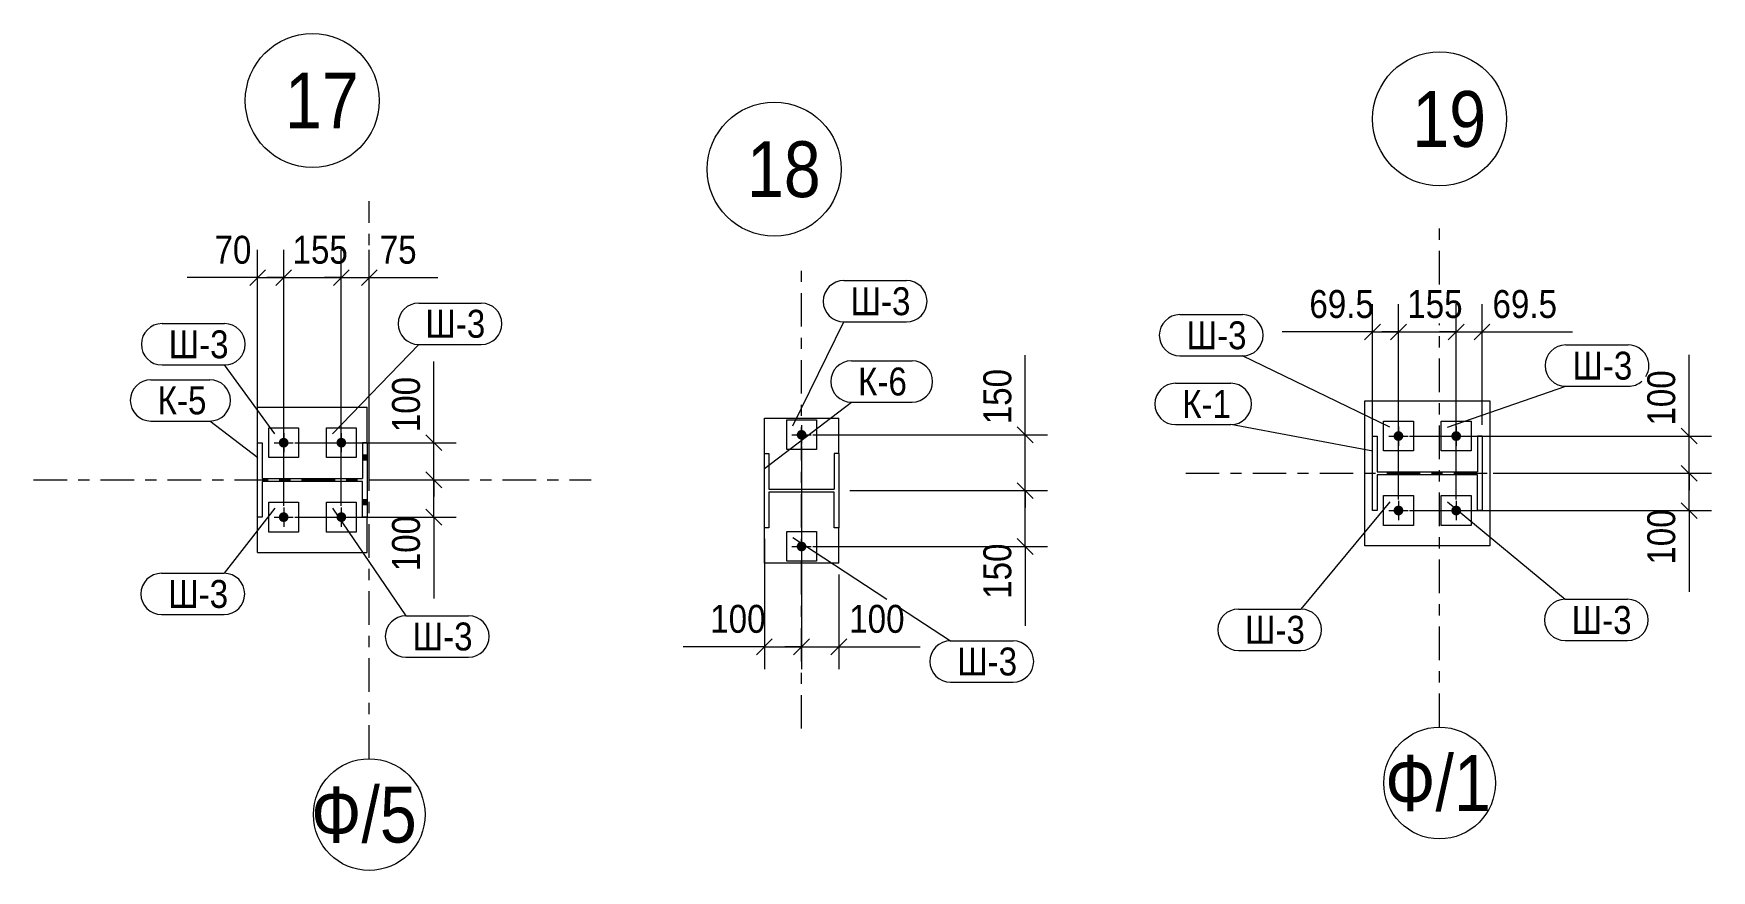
# Model space of a CAD drawing. Header units: millimetres. Extents: x -74 to 1115, y -586 to 256.
# Drawn here: x 57.7 to 208, y -450 to -375.1 of the extents above; entities that cross this region are included whole.
import ezdxf

# ---------------------------------------------------------------- set-up
doc = ezdxf.new("R2010")
doc.units = ezdxf.units.MM
doc.linetypes.add('XKITLINE00', pattern=[0])
doc.linetypes.add('XKITLINE03', pattern=[6, 3, -1, 1, -1])
for name, color, linetype, lineweight in [('Bolt', 7, 'Continuous', 0), ('OtherObjectType', 1, 'Continuous', 0), ('Part', 2, 'Continuous', 0), ('PartMark', 3, 'Continuous', 0), ('S-GRID', 1, 'Continuous', 0), ('Z-DIMENSIONS', 1, 'Continuous', 0)]:
    doc.layers.add(name, color=color, linetype=linetype, lineweight=lineweight)
doc.styles.add('GOST type A', font='ARIAL.TTF')

msp = doc.modelspace()

# ---------------------------------------------------------------- hatches: boundary and pattern name
at = {"layer": 'Bolt'}
for points in [[(80.54, -411.71), (80.54, -411.73), (80.53, -411.75), (80.53, -411.77), (80.53, -411.79), (80.52, -411.81), (80.51, -411.83), (80.51, -411.85), (80.5, -411.87), (80.49, -411.89), (80.48, -411.91), (80.47, -411.93), (80.45, -411.95), (80.44, -411.96), (80.43, -411.98), (80.41, -411.99), (80.4, -412.01), (80.38, -412.02), (80.36, -412.04), (80.35, -412.05), (80.33, -412.06), (80.31, -412.07), (80.29, -412.08), (80.27, -412.09), (80.25, -412.1), (80.23, -412.1), (80.21, -412.11), (80.19, -412.11), (80.17, -412.12), (80.15, -412.12), (80.13, -412.12), (80.11, -412.12), (80.08, -412.12), (80.06, -412.12), (80.04, -412.12), (80.02, -412.11), (80, -412.11), (79.98, -412.1), (79.96, -412.1), (79.94, -412.09), (79.92, -412.08), (79.9, -412.07), (79.88, -412.06), (79.86, -412.05), (79.85, -412.04), (79.83, -412.02), (79.81, -412.01), (79.8, -411.99), (79.78, -411.98), (79.77, -411.96), (79.76, -411.95), (79.75, -411.93), (79.73, -411.91), (79.72, -411.89), (79.71, -411.87), (79.71, -411.85), (79.7, -411.83), (79.69, -411.81), (79.69, -411.79), (79.68, -411.77), (79.68, -411.75), (79.67, -411.73), (79.67, -411.71), (79.67, -411.69), (79.67, -411.67), (79.67, -411.65), (79.68, -411.62), (79.68, -411.6), (79.69, -411.58), (79.69, -411.56), (79.7, -411.54), (79.71, -411.52), (79.71, -411.5), (79.72, -411.48), (79.73, -411.47), (79.75, -411.45), (79.76, -411.43), (79.77, -411.41), (79.78, -411.4), (79.8, -411.38), (79.81, -411.37), (79.83, -411.35), (79.85, -411.34), (79.86, -411.33), (79.88, -411.32), (79.9, -411.31), (79.92, -411.3), (79.94, -411.29), (79.96, -411.28), (79.98, -411.27), (80, -411.27), (80.02, -411.26), (80.04, -411.26), (80.06, -411.26), (80.08, -411.25), (80.11, -411.25), (80.13, -411.25), (80.15, -411.26), (80.17, -411.26), (80.19, -411.26), (80.21, -411.27), (80.23, -411.27), (80.25, -411.28), (80.27, -411.29), (80.29, -411.3), (80.31, -411.31), (80.33, -411.32), (80.35, -411.33), (80.36, -411.34), (80.38, -411.35), (80.4, -411.37), (80.41, -411.38), (80.43, -411.4), (80.44, -411.41), (80.45, -411.43), (80.47, -411.45), (80.48, -411.47), (80.49, -411.48), (80.5, -411.5), (80.51, -411.52), (80.51, -411.54), (80.52, -411.56), (80.53, -411.58), (80.53, -411.6), (80.53, -411.62), (80.54, -411.65), (80.54, -411.67), (80.54, -411.69)], [(85.71, -411.71), (85.7, -411.73), (85.7, -411.75), (85.7, -411.77), (85.69, -411.79), (85.69, -411.81), (85.68, -411.83), (85.67, -411.85), (85.66, -411.87), (85.65, -411.89), (85.64, -411.91), (85.63, -411.93), (85.62, -411.95), (85.61, -411.96), (85.59, -411.98), (85.58, -411.99), (85.56, -412.01), (85.55, -412.02), (85.53, -412.04), (85.51, -412.05), (85.5, -412.06), (85.48, -412.07), (85.46, -412.08), (85.44, -412.09), (85.42, -412.1), (85.4, -412.1), (85.38, -412.11), (85.36, -412.11), (85.34, -412.12), (85.31, -412.12), (85.29, -412.12), (85.27, -412.12), (85.25, -412.12), (85.23, -412.12), (85.21, -412.12), (85.19, -412.11), (85.17, -412.11), (85.15, -412.1), (85.13, -412.1), (85.11, -412.09), (85.09, -412.08), (85.07, -412.07), (85.05, -412.06), (85.03, -412.05), (85.01, -412.04), (85, -412.02), (84.98, -412.01), (84.97, -411.99), (84.95, -411.98), (84.94, -411.96), (84.92, -411.95), (84.91, -411.93), (84.9, -411.91), (84.89, -411.89), (84.88, -411.87), (84.87, -411.85), (84.86, -411.83), (84.86, -411.81), (84.85, -411.79), (84.85, -411.77), (84.84, -411.75), (84.84, -411.73), (84.84, -411.71), (84.84, -411.69), (84.84, -411.67), (84.84, -411.65), (84.84, -411.62), (84.85, -411.6), (84.85, -411.58), (84.86, -411.56), (84.86, -411.54), (84.87, -411.52), (84.88, -411.5), (84.89, -411.48), (84.9, -411.47), (84.91, -411.45), (84.92, -411.43), (84.94, -411.41), (84.95, -411.4), (84.97, -411.38), (84.98, -411.37), (85, -411.35), (85.01, -411.34), (85.03, -411.33), (85.05, -411.32), (85.07, -411.31), (85.09, -411.3), (85.11, -411.29), (85.13, -411.28), (85.15, -411.27), (85.17, -411.27), (85.19, -411.26), (85.21, -411.26), (85.23, -411.26), (85.25, -411.25), (85.27, -411.25), (85.29, -411.25), (85.31, -411.26), (85.34, -411.26), (85.36, -411.26), (85.38, -411.27), (85.4, -411.27), (85.42, -411.28), (85.44, -411.29), (85.46, -411.3), (85.48, -411.31), (85.5, -411.32), (85.51, -411.33), (85.53, -411.34), (85.55, -411.35), (85.56, -411.37), (85.58, -411.38), (85.59, -411.4), (85.61, -411.41), (85.62, -411.43), (85.63, -411.45), (85.64, -411.47), (85.65, -411.48), (85.66, -411.5), (85.67, -411.52), (85.68, -411.54), (85.69, -411.56), (85.69, -411.58), (85.7, -411.6), (85.7, -411.62), (85.7, -411.65), (85.71, -411.67), (85.71, -411.69)], [(126.92, -411), (126.92, -411.02), (126.92, -411.04), (126.91, -411.07), (126.91, -411.09), (126.9, -411.11), (126.9, -411.13), (126.89, -411.15), (126.88, -411.17), (126.87, -411.19), (126.86, -411.2), (126.85, -411.22), (126.84, -411.24), (126.82, -411.26), (126.81, -411.27), (126.8, -411.29), (126.78, -411.3), (126.76, -411.32), (126.75, -411.33), (126.73, -411.34), (126.71, -411.35), (126.69, -411.36), (126.67, -411.37), (126.65, -411.38), (126.64, -411.39), (126.61, -411.4), (126.59, -411.4), (126.57, -411.41), (126.55, -411.41), (126.53, -411.41), (126.51, -411.41), (126.49, -411.41), (126.47, -411.41), (126.45, -411.41), (126.43, -411.41), (126.4, -411.41), (126.38, -411.4), (126.36, -411.4), (126.34, -411.39), (126.32, -411.38), (126.3, -411.37), (126.28, -411.36), (126.27, -411.35), (126.25, -411.34), (126.23, -411.33), (126.21, -411.32), (126.2, -411.3), (126.18, -411.29), (126.17, -411.27), (126.15, -411.26), (126.14, -411.24), (126.13, -411.22), (126.12, -411.2), (126.11, -411.19), (126.1, -411.17), (126.09, -411.15), (126.08, -411.13), (126.07, -411.11), (126.07, -411.09), (126.06, -411.07), (126.06, -411.04), (126.06, -411.02), (126.06, -411), (126.06, -410.98), (126.06, -410.96), (126.06, -410.94), (126.06, -410.92), (126.06, -410.9), (126.07, -410.88), (126.07, -410.86), (126.08, -410.84), (126.09, -410.82), (126.1, -410.8), (126.11, -410.78), (126.12, -410.76), (126.13, -410.74), (126.14, -410.72), (126.15, -410.71), (126.17, -410.69), (126.18, -410.67), (126.2, -410.66), (126.21, -410.65), (126.23, -410.63), (126.25, -410.62), (126.27, -410.61), (126.28, -410.6), (126.3, -410.59), (126.32, -410.58), (126.34, -410.57), (126.36, -410.57), (126.38, -410.56), (126.4, -410.56), (126.43, -410.55), (126.45, -410.55), (126.47, -410.55), (126.49, -410.55), (126.51, -410.55), (126.53, -410.55), (126.55, -410.55), (126.57, -410.56), (126.59, -410.56), (126.61, -410.57), (126.64, -410.57), (126.65, -410.58), (126.67, -410.59), (126.69, -410.6), (126.71, -410.61), (126.73, -410.62), (126.75, -410.63), (126.76, -410.65), (126.78, -410.66), (126.8, -410.67), (126.81, -410.69), (126.82, -410.71), (126.84, -410.72), (126.85, -410.74), (126.86, -410.76), (126.87, -410.78), (126.88, -410.8), (126.89, -410.82), (126.9, -410.84), (126.9, -410.86), (126.91, -410.88), (126.91, -410.9), (126.92, -410.92), (126.92, -410.94), (126.92, -410.96), (126.92, -410.98)], [(180.38, -411.12), (180.38, -411.14), (180.38, -411.16), (180.37, -411.18), (180.37, -411.2), (180.36, -411.22), (180.36, -411.24), (180.35, -411.26), (180.34, -411.28), (180.33, -411.3), (180.32, -411.32), (180.31, -411.34), (180.3, -411.35), (180.28, -411.37), (180.27, -411.39), (180.26, -411.4), (180.24, -411.42), (180.22, -411.43), (180.21, -411.44), (180.19, -411.46), (180.17, -411.47), (180.15, -411.48), (180.13, -411.49), (180.11, -411.5), (180.09, -411.5), (180.07, -411.51), (180.05, -411.52), (180.03, -411.52), (180.01, -411.53), (179.99, -411.53), (179.97, -411.53), (179.95, -411.53), (179.93, -411.53), (179.91, -411.53), (179.89, -411.53), (179.86, -411.52), (179.84, -411.52), (179.82, -411.51), (179.8, -411.5), (179.78, -411.5), (179.76, -411.49), (179.74, -411.48), (179.73, -411.47), (179.71, -411.46), (179.69, -411.44), (179.67, -411.43), (179.66, -411.42), (179.64, -411.4), (179.63, -411.39), (179.61, -411.37), (179.6, -411.35), (179.59, -411.34), (179.58, -411.32), (179.57, -411.3), (179.56, -411.28), (179.55, -411.26), (179.54, -411.24), (179.53, -411.22), (179.53, -411.2), (179.52, -411.18), (179.52, -411.16), (179.52, -411.14), (179.52, -411.12), (179.52, -411.1), (179.52, -411.08), (179.52, -411.05), (179.52, -411.03), (179.52, -411.01), (179.53, -410.99), (179.53, -410.97), (179.54, -410.95), (179.55, -410.93), (179.56, -410.91), (179.57, -410.89), (179.58, -410.87), (179.59, -410.86), (179.6, -410.84), (179.61, -410.82), (179.63, -410.81), (179.64, -410.79), (179.66, -410.78), (179.67, -410.76), (179.69, -410.75), (179.71, -410.74), (179.73, -410.72), (179.74, -410.71), (179.76, -410.7), (179.78, -410.7), (179.8, -410.69), (179.82, -410.68), (179.84, -410.68), (179.86, -410.67), (179.89, -410.67), (179.91, -410.67), (179.93, -410.66), (179.95, -410.66), (179.97, -410.66), (179.99, -410.67), (180.01, -410.67), (180.03, -410.67), (180.05, -410.68), (180.07, -410.68), (180.09, -410.69), (180.11, -410.7), (180.13, -410.7), (180.15, -410.71), (180.17, -410.72), (180.19, -410.74), (180.21, -410.75), (180.22, -410.76), (180.24, -410.78), (180.26, -410.79), (180.27, -410.81), (180.28, -410.82), (180.3, -410.84), (180.31, -410.86), (180.32, -410.87), (180.33, -410.89), (180.34, -410.91), (180.35, -410.93), (180.36, -410.95), (180.36, -410.97), (180.37, -410.99), (180.37, -411.01), (180.38, -411.03), (180.38, -411.05), (180.38, -411.08), (180.38, -411.1)], [(185.55, -411.12), (185.55, -411.14), (185.54, -411.16), (185.54, -411.18), (185.54, -411.2), (185.53, -411.22), (185.52, -411.24), (185.52, -411.26), (185.51, -411.28), (185.5, -411.3), (185.49, -411.32), (185.48, -411.34), (185.46, -411.35), (185.45, -411.37), (185.44, -411.39), (185.42, -411.4), (185.41, -411.42), (185.39, -411.43), (185.37, -411.44), (185.36, -411.46), (185.34, -411.47), (185.32, -411.48), (185.3, -411.49), (185.28, -411.5), (185.26, -411.5), (185.24, -411.51), (185.22, -411.52), (185.2, -411.52), (185.18, -411.53), (185.16, -411.53), (185.14, -411.53), (185.12, -411.53), (185.09, -411.53), (185.07, -411.53), (185.05, -411.53), (185.03, -411.52), (185.01, -411.52), (184.99, -411.51), (184.97, -411.5), (184.95, -411.5), (184.93, -411.49), (184.91, -411.48), (184.89, -411.47), (184.87, -411.46), (184.86, -411.44), (184.84, -411.43), (184.82, -411.42), (184.81, -411.4), (184.79, -411.39), (184.78, -411.37), (184.77, -411.35), (184.76, -411.34), (184.74, -411.32), (184.73, -411.3), (184.72, -411.28), (184.72, -411.26), (184.71, -411.24), (184.7, -411.22), (184.7, -411.2), (184.69, -411.18), (184.69, -411.16), (184.68, -411.14), (184.68, -411.12), (184.68, -411.1), (184.68, -411.08), (184.68, -411.05), (184.69, -411.03), (184.69, -411.01), (184.7, -410.99), (184.7, -410.97), (184.71, -410.95), (184.72, -410.93), (184.72, -410.91), (184.73, -410.89), (184.74, -410.87), (184.76, -410.86), (184.77, -410.84), (184.78, -410.82), (184.79, -410.81), (184.81, -410.79), (184.82, -410.78), (184.84, -410.76), (184.86, -410.75), (184.87, -410.74), (184.89, -410.72), (184.91, -410.71), (184.93, -410.7), (184.95, -410.7), (184.97, -410.69), (184.99, -410.68), (185.01, -410.68), (185.03, -410.67), (185.05, -410.67), (185.07, -410.67), (185.09, -410.66), (185.12, -410.66), (185.14, -410.66), (185.16, -410.67), (185.18, -410.67), (185.2, -410.67), (185.22, -410.68), (185.24, -410.68), (185.26, -410.69), (185.28, -410.7), (185.3, -410.7), (185.32, -410.71), (185.34, -410.72), (185.36, -410.74), (185.37, -410.75), (185.39, -410.76), (185.41, -410.78), (185.42, -410.79), (185.44, -410.81), (185.45, -410.82), (185.46, -410.84), (185.48, -410.86), (185.49, -410.87), (185.5, -410.89), (185.51, -410.91), (185.52, -410.93), (185.52, -410.95), (185.53, -410.97), (185.54, -410.99), (185.54, -411.01), (185.54, -411.03), (185.55, -411.05), (185.55, -411.08), (185.55, -411.1)], [(87.57, -413.25), (87.17, -413.25), (87.17, -412.79), (87.57, -412.79)], [(87.57, -413.25), (87.17, -413.25), (87.17, -412.79), (87.57, -412.79)], [(87.57, -417.25), (87.17, -417.25), (87.17, -416.79), (87.57, -416.79)], [(87.57, -417.25), (87.17, -417.25), (87.17, -416.79), (87.57, -416.79)], [(180.38, -417.78), (180.38, -417.81), (180.38, -417.83), (180.37, -417.85), (180.37, -417.87), (180.36, -417.89), (180.36, -417.91), (180.35, -417.93), (180.34, -417.95), (180.33, -417.97), (180.32, -417.99), (180.31, -418), (180.3, -418.02), (180.28, -418.04), (180.27, -418.05), (180.26, -418.07), (180.24, -418.08), (180.22, -418.1), (180.21, -418.11), (180.19, -418.12), (180.17, -418.13), (180.15, -418.15), (180.13, -418.16), (180.11, -418.16), (180.09, -418.17), (180.07, -418.18), (180.05, -418.18), (180.03, -418.19), (180.01, -418.19), (179.99, -418.19), (179.97, -418.2), (179.95, -418.2), (179.93, -418.2), (179.91, -418.19), (179.89, -418.19), (179.86, -418.19), (179.84, -418.18), (179.82, -418.18), (179.8, -418.17), (179.78, -418.16), (179.76, -418.16), (179.74, -418.15), (179.73, -418.13), (179.71, -418.12), (179.69, -418.11), (179.67, -418.1), (179.66, -418.08), (179.64, -418.07), (179.63, -418.05), (179.61, -418.04), (179.6, -418.02), (179.59, -418), (179.58, -417.99), (179.57, -417.97), (179.56, -417.95), (179.55, -417.93), (179.54, -417.91), (179.53, -417.89), (179.53, -417.87), (179.52, -417.85), (179.52, -417.83), (179.52, -417.81), (179.52, -417.78), (179.52, -417.76), (179.52, -417.74), (179.52, -417.72), (179.52, -417.7), (179.52, -417.68), (179.53, -417.66), (179.53, -417.64), (179.54, -417.62), (179.55, -417.6), (179.56, -417.58), (179.57, -417.56), (179.58, -417.54), (179.59, -417.52), (179.6, -417.51), (179.61, -417.49), (179.63, -417.47), (179.64, -417.46), (179.66, -417.44), (179.67, -417.43), (179.69, -417.42), (179.71, -417.4), (179.73, -417.39), (179.74, -417.38), (179.76, -417.37), (179.78, -417.36), (179.8, -417.36), (179.82, -417.35), (179.84, -417.34), (179.86, -417.34), (179.89, -417.33), (179.91, -417.33), (179.93, -417.33), (179.95, -417.33), (179.97, -417.33), (179.99, -417.33), (180.01, -417.33), (180.03, -417.34), (180.05, -417.34), (180.07, -417.35), (180.09, -417.36), (180.11, -417.36), (180.13, -417.37), (180.15, -417.38), (180.17, -417.39), (180.19, -417.4), (180.21, -417.42), (180.22, -417.43), (180.24, -417.44), (180.26, -417.46), (180.27, -417.47), (180.28, -417.49), (180.3, -417.51), (180.31, -417.52), (180.32, -417.54), (180.33, -417.56), (180.34, -417.58), (180.35, -417.6), (180.36, -417.62), (180.36, -417.64), (180.37, -417.66), (180.37, -417.68), (180.38, -417.7), (180.38, -417.72), (180.38, -417.74), (180.38, -417.76)], [(185.55, -417.78), (185.55, -417.81), (185.54, -417.83), (185.54, -417.85), (185.54, -417.87), (185.53, -417.89), (185.52, -417.91), (185.52, -417.93), (185.51, -417.95), (185.5, -417.97), (185.49, -417.99), (185.48, -418), (185.46, -418.02), (185.45, -418.04), (185.44, -418.05), (185.42, -418.07), (185.41, -418.08), (185.39, -418.1), (185.37, -418.11), (185.36, -418.12), (185.34, -418.13), (185.32, -418.15), (185.3, -418.16), (185.28, -418.16), (185.26, -418.17), (185.24, -418.18), (185.22, -418.18), (185.2, -418.19), (185.18, -418.19), (185.16, -418.19), (185.14, -418.2), (185.12, -418.2), (185.09, -418.2), (185.07, -418.19), (185.05, -418.19), (185.03, -418.19), (185.01, -418.18), (184.99, -418.18), (184.97, -418.17), (184.95, -418.16), (184.93, -418.16), (184.91, -418.15), (184.89, -418.13), (184.87, -418.12), (184.86, -418.11), (184.84, -418.1), (184.82, -418.08), (184.81, -418.07), (184.79, -418.05), (184.78, -418.04), (184.77, -418.02), (184.76, -418), (184.74, -417.99), (184.73, -417.97), (184.72, -417.95), (184.72, -417.93), (184.71, -417.91), (184.7, -417.89), (184.7, -417.87), (184.69, -417.85), (184.69, -417.83), (184.68, -417.81), (184.68, -417.78), (184.68, -417.76), (184.68, -417.74), (184.68, -417.72), (184.69, -417.7), (184.69, -417.68), (184.7, -417.66), (184.7, -417.64), (184.71, -417.62), (184.72, -417.6), (184.72, -417.58), (184.73, -417.56), (184.74, -417.54), (184.76, -417.52), (184.77, -417.51), (184.78, -417.49), (184.79, -417.47), (184.81, -417.46), (184.82, -417.44), (184.84, -417.43), (184.86, -417.42), (184.87, -417.4), (184.89, -417.39), (184.91, -417.38), (184.93, -417.37), (184.95, -417.36), (184.97, -417.36), (184.99, -417.35), (185.01, -417.34), (185.03, -417.34), (185.05, -417.33), (185.07, -417.33), (185.09, -417.33), (185.12, -417.33), (185.14, -417.33), (185.16, -417.33), (185.18, -417.33), (185.2, -417.34), (185.22, -417.34), (185.24, -417.35), (185.26, -417.36), (185.28, -417.36), (185.3, -417.37), (185.32, -417.38), (185.34, -417.39), (185.36, -417.4), (185.37, -417.42), (185.39, -417.43), (185.41, -417.44), (185.42, -417.46), (185.44, -417.47), (185.45, -417.49), (185.46, -417.51), (185.48, -417.52), (185.49, -417.54), (185.5, -417.56), (185.51, -417.58), (185.52, -417.6), (185.52, -417.62), (185.53, -417.64), (185.54, -417.66), (185.54, -417.68), (185.54, -417.7), (185.55, -417.72), (185.55, -417.74), (185.55, -417.76)], [(80.54, -418.38), (80.54, -418.4), (80.53, -418.42), (80.53, -418.44), (80.53, -418.46), (80.52, -418.48), (80.51, -418.5), (80.51, -418.52), (80.5, -418.54), (80.49, -418.56), (80.48, -418.58), (80.47, -418.6), (80.45, -418.61), (80.44, -418.63), (80.43, -418.65), (80.41, -418.66), (80.4, -418.68), (80.38, -418.69), (80.36, -418.7), (80.35, -418.71), (80.33, -418.73), (80.31, -418.74), (80.29, -418.75), (80.27, -418.75), (80.25, -418.76), (80.23, -418.77), (80.21, -418.77), (80.19, -418.78), (80.17, -418.78), (80.15, -418.79), (80.13, -418.79), (80.11, -418.79), (80.08, -418.79), (80.06, -418.79), (80.04, -418.78), (80.02, -418.78), (80, -418.77), (79.98, -418.77), (79.96, -418.76), (79.94, -418.75), (79.92, -418.75), (79.9, -418.74), (79.88, -418.73), (79.86, -418.71), (79.85, -418.7), (79.83, -418.69), (79.81, -418.68), (79.8, -418.66), (79.78, -418.65), (79.77, -418.63), (79.76, -418.61), (79.75, -418.6), (79.73, -418.58), (79.72, -418.56), (79.71, -418.54), (79.71, -418.52), (79.7, -418.5), (79.69, -418.48), (79.69, -418.46), (79.68, -418.44), (79.68, -418.42), (79.67, -418.4), (79.67, -418.38), (79.67, -418.35), (79.67, -418.33), (79.67, -418.31), (79.68, -418.29), (79.68, -418.27), (79.69, -418.25), (79.69, -418.23), (79.7, -418.21), (79.71, -418.19), (79.71, -418.17), (79.72, -418.15), (79.73, -418.13), (79.75, -418.11), (79.76, -418.1), (79.77, -418.08), (79.78, -418.06), (79.8, -418.05), (79.81, -418.03), (79.83, -418.02), (79.85, -418.01), (79.86, -417.99), (79.88, -417.98), (79.9, -417.97), (79.92, -417.96), (79.94, -417.95), (79.96, -417.95), (79.98, -417.94), (80, -417.93), (80.02, -417.93), (80.04, -417.93), (80.06, -417.92), (80.08, -417.92), (80.11, -417.92), (80.13, -417.92), (80.15, -417.92), (80.17, -417.93), (80.19, -417.93), (80.21, -417.93), (80.23, -417.94), (80.25, -417.95), (80.27, -417.95), (80.29, -417.96), (80.31, -417.97), (80.33, -417.98), (80.35, -417.99), (80.36, -418.01), (80.38, -418.02), (80.4, -418.03), (80.41, -418.05), (80.43, -418.06), (80.44, -418.08), (80.45, -418.1), (80.47, -418.11), (80.48, -418.13), (80.49, -418.15), (80.5, -418.17), (80.51, -418.19), (80.51, -418.21), (80.52, -418.23), (80.53, -418.25), (80.53, -418.27), (80.53, -418.29), (80.54, -418.31), (80.54, -418.33), (80.54, -418.35)], [(85.71, -418.38), (85.7, -418.4), (85.7, -418.42), (85.7, -418.44), (85.69, -418.46), (85.69, -418.48), (85.68, -418.5), (85.67, -418.52), (85.66, -418.54), (85.65, -418.56), (85.64, -418.58), (85.63, -418.6), (85.62, -418.61), (85.61, -418.63), (85.59, -418.65), (85.58, -418.66), (85.56, -418.68), (85.55, -418.69), (85.53, -418.7), (85.51, -418.71), (85.5, -418.73), (85.48, -418.74), (85.46, -418.75), (85.44, -418.75), (85.42, -418.76), (85.4, -418.77), (85.38, -418.77), (85.36, -418.78), (85.34, -418.78), (85.31, -418.79), (85.29, -418.79), (85.27, -418.79), (85.25, -418.79), (85.23, -418.79), (85.21, -418.78), (85.19, -418.78), (85.17, -418.77), (85.15, -418.77), (85.13, -418.76), (85.11, -418.75), (85.09, -418.75), (85.07, -418.74), (85.05, -418.73), (85.03, -418.71), (85.01, -418.7), (85, -418.69), (84.98, -418.68), (84.97, -418.66), (84.95, -418.65), (84.94, -418.63), (84.92, -418.61), (84.91, -418.6), (84.9, -418.58), (84.89, -418.56), (84.88, -418.54), (84.87, -418.52), (84.86, -418.5), (84.86, -418.48), (84.85, -418.46), (84.85, -418.44), (84.84, -418.42), (84.84, -418.4), (84.84, -418.38), (84.84, -418.35), (84.84, -418.33), (84.84, -418.31), (84.84, -418.29), (84.85, -418.27), (84.85, -418.25), (84.86, -418.23), (84.86, -418.21), (84.87, -418.19), (84.88, -418.17), (84.89, -418.15), (84.9, -418.13), (84.91, -418.11), (84.92, -418.1), (84.94, -418.08), (84.95, -418.06), (84.97, -418.05), (84.98, -418.03), (85, -418.02), (85.01, -418.01), (85.03, -417.99), (85.05, -417.98), (85.07, -417.97), (85.09, -417.96), (85.11, -417.95), (85.13, -417.95), (85.15, -417.94), (85.17, -417.93), (85.19, -417.93), (85.21, -417.93), (85.23, -417.92), (85.25, -417.92), (85.27, -417.92), (85.29, -417.92), (85.31, -417.92), (85.34, -417.93), (85.36, -417.93), (85.38, -417.93), (85.4, -417.94), (85.42, -417.95), (85.44, -417.95), (85.46, -417.96), (85.48, -417.97), (85.5, -417.98), (85.51, -417.99), (85.53, -418.01), (85.55, -418.02), (85.56, -418.03), (85.58, -418.05), (85.59, -418.06), (85.61, -418.08), (85.62, -418.1), (85.63, -418.11), (85.64, -418.13), (85.65, -418.15), (85.66, -418.17), (85.67, -418.19), (85.68, -418.21), (85.69, -418.23), (85.69, -418.25), (85.7, -418.27), (85.7, -418.29), (85.7, -418.31), (85.71, -418.33), (85.71, -418.35)], [(126.92, -421), (126.92, -421.02), (126.92, -421.04), (126.91, -421.07), (126.91, -421.09), (126.9, -421.11), (126.9, -421.13), (126.89, -421.15), (126.88, -421.17), (126.87, -421.19), (126.86, -421.2), (126.85, -421.22), (126.84, -421.24), (126.82, -421.26), (126.81, -421.27), (126.8, -421.29), (126.78, -421.3), (126.76, -421.32), (126.75, -421.33), (126.73, -421.34), (126.71, -421.35), (126.69, -421.36), (126.67, -421.37), (126.65, -421.38), (126.64, -421.39), (126.61, -421.4), (126.59, -421.4), (126.57, -421.41), (126.55, -421.41), (126.53, -421.41), (126.51, -421.41), (126.49, -421.41), (126.47, -421.41), (126.45, -421.41), (126.43, -421.41), (126.4, -421.41), (126.38, -421.4), (126.36, -421.4), (126.34, -421.39), (126.32, -421.38), (126.3, -421.37), (126.28, -421.36), (126.27, -421.35), (126.25, -421.34), (126.23, -421.33), (126.21, -421.32), (126.2, -421.3), (126.18, -421.29), (126.17, -421.27), (126.15, -421.26), (126.14, -421.24), (126.13, -421.22), (126.12, -421.2), (126.11, -421.19), (126.1, -421.17), (126.09, -421.15), (126.08, -421.13), (126.07, -421.11), (126.07, -421.09), (126.06, -421.07), (126.06, -421.04), (126.06, -421.02), (126.06, -421), (126.06, -420.98), (126.06, -420.96), (126.06, -420.94), (126.06, -420.92), (126.06, -420.9), (126.07, -420.88), (126.07, -420.86), (126.08, -420.84), (126.09, -420.82), (126.1, -420.8), (126.11, -420.78), (126.12, -420.76), (126.13, -420.74), (126.14, -420.72), (126.15, -420.71), (126.17, -420.69), (126.18, -420.67), (126.2, -420.66), (126.21, -420.65), (126.23, -420.63), (126.25, -420.62), (126.27, -420.61), (126.28, -420.6), (126.3, -420.59), (126.32, -420.58), (126.34, -420.57), (126.36, -420.57), (126.38, -420.56), (126.4, -420.56), (126.43, -420.55), (126.45, -420.55), (126.47, -420.55), (126.49, -420.55), (126.51, -420.55), (126.53, -420.55), (126.55, -420.55), (126.57, -420.56), (126.59, -420.56), (126.61, -420.57), (126.64, -420.57), (126.65, -420.58), (126.67, -420.59), (126.69, -420.6), (126.71, -420.61), (126.73, -420.62), (126.75, -420.63), (126.76, -420.65), (126.78, -420.66), (126.8, -420.67), (126.81, -420.69), (126.82, -420.71), (126.84, -420.72), (126.85, -420.74), (126.86, -420.76), (126.87, -420.78), (126.88, -420.8), (126.89, -420.82), (126.9, -420.84), (126.9, -420.86), (126.91, -420.88), (126.91, -420.9), (126.92, -420.92), (126.92, -420.94), (126.92, -420.96), (126.92, -420.98)]]:
    msp.add_hatch(color=256, dxfattribs=at).paths.add_polyline_path(points, flags=17)

# ---------------------------------------------------------------- linework, layer by layer
at = {"layer": 'Bolt', "linetype": 'XKITLINE00', "lineweight": 0}
for p, q in [((126.49, -410.11), (126.49, -411.85)), ((179.95, -410.23), (179.95, -411.96)), ((185.12, -410.23), (185.12, -411.96)), ((79.24, -411.69), (80.97, -411.69)), ((80.11, -410.82), (80.11, -412.55)), ((84.41, -411.69), (86.14, -411.69)), ((85.27, -410.82), (85.27, -412.55)), ((125.62, -410.98), (127.36, -410.98)), ((179.08, -411.1), (180.82, -411.1)), ((184.25, -411.1), (185.98, -411.1)), ((87.57, -412.79), (87.17, -412.79)), ((87.57, -412.79), (87.17, -412.79)), ((87.57, -413.02), (87.17, -413.02)), ((87.57, -413.02), (87.17, -413.02)), ((87.57, -413.25), (87.17, -413.25)), ((87.57, -413.25), (87.17, -413.25)), ((80.11, -417.49), (80.11, -419.22)), ((85.27, -417.49), (85.27, -419.22)), ((87.57, -416.79), (87.17, -416.79)), ((87.57, -416.79), (87.17, -416.79)), ((87.57, -417.02), (87.17, -417.02)), ((87.57, -417.02), (87.17, -417.02)), ((87.57, -417.25), (87.17, -417.25)), ((87.57, -417.25), (87.17, -417.25)), ((179.95, -416.9), (179.95, -418.63)), ((185.12, -416.9), (185.12, -418.63)), ((79.24, -418.35), (80.97, -418.35)), ((84.41, -418.35), (86.14, -418.35)), ((179.08, -417.76), (180.82, -417.76)), ((184.25, -417.76), (185.98, -417.76)), ((126.49, -420.11), (126.49, -421.85)), ((125.62, -420.98), (127.36, -420.98))]:
    msp.add_line(p, q, dxfattribs=at)
at = {"layer": 'OtherObjectType', "linetype": 'XKITLINE00', "lineweight": 0}
for p, q in [((88.67, -381.05), (88.67, -381.05)), ((189.63, -382.7), (189.63, -382.7)), ((130.04, -387.2), (130.04, -387.2))]:
    msp.add_line(p, q, dxfattribs=at)
for centre in [(82.67, -381.05), (183.63, -382.7), (124.04, -387.2)]:
    msp.add_circle(centre, 6, dxfattribs=at)
at = {"layer": 'Part', "linetype": 'XKITLINE00', "lineweight": 0}
for p, q in [((77.77, -411.69), (77.77, -408.52)), ((77.77, -408.52), (87.57, -408.52)), ((87.57, -411.69), (87.57, -408.52)), ((176.95, -420.93), (176.95, -407.93)), ((176.95, -407.93), (188.12, -407.93)), ((188.12, -407.93), (188.12, -420.93)), ((123.16, -412.65), (123.16, -409.48)), ((123.16, -409.48), (129.82, -409.48)), ((125.16, -412.31), (125.16, -409.65)), ((125.16, -409.65), (127.82, -409.65)), ((127.82, -409.65), (127.82, -412.31)), ((129.82, -412.65), (129.82, -409.48)), ((178.62, -412.43), (178.62, -409.76)), ((178.62, -409.76), (181.28, -409.76)), ((181.28, -409.76), (181.28, -412.43)), ((183.78, -412.43), (183.78, -409.76)), ((183.78, -409.76), (186.45, -409.76)), ((186.45, -409.76), (186.45, -412.43)), ((77.77, -418.35), (77.77, -411.69)), ((77.77, -411.69), (78.17, -411.69)), ((78.17, -411.69), (78.17, -414.89)), ((78.77, -413.02), (78.77, -410.35)), ((78.77, -410.35), (81.44, -410.35)), ((81.44, -410.35), (81.44, -413.02)), ((83.94, -413.02), (83.94, -410.35)), ((83.94, -410.35), (86.61, -410.35)), ((86.61, -410.35), (86.61, -413.02)), ((87.57, -411.69), (87.17, -411.69)), ((87.17, -411.69), (87.17, -414.89)), ((87.57, -411.69), (87.57, -418.35)), ((177.63, -417.76), (177.63, -411.1)), ((177.63, -411.1), (178.03, -411.1)), ((178.03, -411.1), (178.03, -414.3)), ((187.43, -411.1), (187.03, -411.1)), ((187.03, -411.1), (187.03, -414.3)), ((187.43, -411.1), (187.43, -417.76)), ((81.44, -413.02), (78.77, -413.02)), ((86.61, -413.02), (83.94, -413.02)), ((123.16, -419.31), (123.16, -412.65)), ((123.16, -412.65), (123.56, -412.65)), ((123.56, -412.65), (123.56, -415.85)), ((127.82, -412.31), (125.16, -412.31)), ((129.82, -412.65), (129.42, -412.65)), ((129.42, -412.65), (129.42, -415.85)), ((129.82, -412.65), (129.82, -419.31)), ((181.28, -412.43), (178.62, -412.43)), ((186.45, -412.43), (183.78, -412.43)), ((178.03, -414.3), (187.03, -414.3)), ((187.03, -414.56), (178.03, -414.56)), ((178.03, -414.56), (178.03, -417.76)), ((187.03, -417.76), (187.03, -414.56)), ((78.17, -414.89), (87.17, -414.89)), ((87.17, -415.15), (78.17, -415.15)), ((78.17, -415.15), (78.17, -418.35)), ((87.17, -418.35), (87.17, -415.15)), ((123.56, -415.85), (129.42, -415.85)), ((129.42, -416.11), (123.56, -416.11)), ((123.56, -416.11), (123.56, -419.31)), ((129.42, -419.31), (129.42, -416.11)), ((78.77, -419.69), (78.77, -417.02)), ((78.77, -417.02), (81.44, -417.02)), ((81.44, -417.02), (81.44, -419.69)), ((83.94, -419.69), (83.94, -417.02)), ((83.94, -417.02), (86.61, -417.02)), ((86.61, -417.02), (86.61, -419.69)), ((178.62, -419.1), (178.62, -416.43)), ((178.62, -416.43), (181.28, -416.43)), ((181.28, -416.43), (181.28, -419.1)), ((183.78, -419.1), (183.78, -416.43)), ((183.78, -416.43), (186.45, -416.43)), ((186.45, -416.43), (186.45, -419.1)), ((78.17, -418.35), (77.77, -418.35)), ((77.77, -421.52), (77.77, -418.35)), ((87.57, -418.35), (87.17, -418.35)), ((87.57, -421.52), (87.57, -418.35)), ((178.03, -417.76), (177.63, -417.76)), ((181.28, -419.1), (178.62, -419.1)), ((186.45, -419.1), (183.78, -419.1)), ((187.43, -417.76), (187.03, -417.76)), ((81.44, -419.69), (78.77, -419.69)), ((86.61, -419.69), (83.94, -419.69)), ((123.56, -419.31), (123.16, -419.31)), ((123.16, -422.48), (123.16, -419.31)), ((125.16, -422.31), (125.16, -419.65)), ((125.16, -419.65), (127.82, -419.65)), ((127.82, -419.65), (127.82, -422.31)), ((129.82, -419.31), (129.42, -419.31)), ((129.82, -422.48), (129.82, -419.31)), ((77.77, -421.52), (87.57, -421.52)), ((188.12, -420.93), (176.95, -420.93)), ((129.82, -422.48), (123.16, -422.48)), ((127.82, -422.31), (125.16, -422.31))]:
    msp.add_line(p, q, dxfattribs=at)
at = {"layer": 'PartMark', "linetype": 'XKITLINE00', "lineweight": 0}
for p, q in [((130.28, -397.17), (135.88, -397.17)), ((92.2, -399.19), (97.8, -399.19)), ((69.21, -401.03), (74.81, -401.03)), ((125.7, -410.19), (130.28, -400.87)), ((130.28, -400.87), (135.88, -400.87)), ((160.38, -400.22), (165.98, -400.22)), ((84.48, -410.9), (92.2, -402.89)), ((92.2, -402.89), (97.8, -402.89)), ((160.38, -403.92), (165.98, -403.92)), ((179.16, -410.31), (165.98, -403.92)), ((194.93, -402.94), (200.53, -402.94)), ((69.21, -404.73), (74.81, -404.73)), ((79.32, -410.9), (74.81, -404.73)), ((130.95, -404.36), (136.38, -404.36)), ((68.22, -406.05), (73.49, -406.05)), ((159.98, -406.37), (164.93, -406.37)), ((184.33, -410.31), (194.93, -406.64)), ((194.93, -406.64), (200.53, -406.64)), ((123.17, -413.99), (130.95, -408.06)), ((130.95, -408.06), (136.38, -408.06)), ((68.22, -409.75), (73.49, -409.75)), ((77.79, -413.03), (73.49, -409.75)), ((159.98, -410.07), (164.93, -410.07)), ((177.65, -412.44), (164.93, -410.07)), ((79.32, -417.56), (74.77, -423.38)), ((84.48, -417.56), (91.06, -427.19)), ((179.16, -416.97), (171.21, -426.59)), ((184.33, -416.97), (194.87, -425.71)), ((125.7, -420.19), (134.14, -425.71)), ((69.17, -423.38), (74.77, -423.38)), ((135.17, -426.38), (139.83, -429.43)), ((165.61, -426.59), (171.21, -426.59)), ((194.87, -425.71), (200.47, -425.71)), ((69.17, -427.08), (74.77, -427.08)), ((91.06, -427.19), (96.66, -427.19)), ((139.83, -429.43), (145.43, -429.43)), ((194.87, -429.41), (200.47, -429.41)), ((91.06, -430.89), (96.66, -430.89)), ((165.61, -430.29), (171.21, -430.29)), ((139.83, -433.13), (145.43, -433.13))]:
    msp.add_line(p, q, dxfattribs=at)
for centre, start, end in [((130.28, -399.02), 90, 270), ((135.88, -399.02), 270, 90), ((92.2, -401.04), 90, 270), ((97.8, -401.04), 270, 90), ((69.21, -402.88), 90, 270), ((74.81, -402.88), 270, 90), ((160.38, -402.07), 90, 270), ((165.98, -402.07), 270, 90), ((194.93, -404.79), 90, 270), ((200.53, -404.79), 328.6736, 90), ((130.95, -406.21), 90, 270), ((136.38, -406.21), 270, 90), ((68.22, -407.9), 90, 270), ((73.49, -407.9), 270, 90), ((159.98, -408.22), 90, 270), ((164.93, -408.22), 270, 90), ((200.53, -404.79), 270, 310.7813), ((69.17, -425.23), 90, 270), ((74.77, -425.23), 270, 90), ((165.61, -428.44), 90, 270), ((171.21, -428.44), 270, 90), ((194.87, -427.56), 90, 270), ((200.47, -427.56), 270, 90), ((91.06, -429.04), 90, 270), ((96.66, -429.04), 270, 90), ((139.83, -431.28), 90, 270), ((145.43, -431.28), 270, 90)]:
    msp.add_arc(centre, 1.85, start, end, dxfattribs=at)
at = {"layer": 'S-GRID', "linetype": 'XKITLINE03', "lineweight": 0}
for p, q in [((87.77, -439.99), (87.77, -390.05)), ((183.63, -397.52), (183.63, -391.7)), ((126.49, -437.29), (126.49, -396.2)), ((183.63, -437.16), (183.63, -401.02)), ((160.9, -414.43), (206.36, -414.43)), ((57.71, -415.02), (107.64, -415.02))]:
    msp.add_line(p, q, dxfattribs=at)
at = {"layer": 'S-GRID', "linetype": 'XKITLINE00', "lineweight": 0}
for centre in [(183.63, -442.16), (87.77, -444.99)]:
    msp.add_circle(centre, 5, dxfattribs=at)
at = {"layer": 'Z-DIMENSIONS', "linetype": 'XKITLINE00', "lineweight": 0}
for p, q in [((77.77, -410.69), (77.77, -394.41)), ((80.11, -417.35), (80.11, -394.41)), ((80.11, -417.35), (80.11, -394.41)), ((85.27, -417.35), (85.27, -394.41)), ((85.27, -417.35), (85.27, -394.41)), ((87.77, -414.02), (87.77, -394.41)), ((78.48, -396.2), (77.07, -397.62)), ((80.81, -396.2), (79.4, -397.62)), ((80.81, -396.2), (79.4, -397.62)), ((85.98, -396.2), (84.57, -397.62)), ((85.98, -396.2), (84.57, -397.62)), ((88.48, -396.2), (87.07, -397.62)), ((77.77, -396.91), (71.47, -396.91)), ((77.77, -396.91), (72.97, -396.91)), ((77.77, -396.91), (80.11, -396.91)), ((80.11, -396.91), (78.61, -396.91)), ((80.11, -396.91), (81.61, -396.91)), ((80.11, -396.91), (85.27, -396.91)), ((85.27, -396.91), (83.77, -396.91)), ((85.27, -396.91), (86.77, -396.91)), ((85.27, -396.91), (87.77, -396.91)), ((87.77, -396.91), (92.42, -396.91)), ((87.77, -396.91), (93.92, -396.91)), ((177.63, -413.43), (177.63, -399.27)), ((179.95, -416.76), (179.95, -399.27)), ((179.95, -416.76), (179.95, -399.27)), ((185.12, -416.76), (185.12, -399.27)), ((185.12, -416.76), (185.12, -399.27)), ((187.43, -410.1), (187.43, -399.27)), ((178.34, -401.06), (176.92, -402.48)), ((180.66, -401.06), (179.24, -402.48)), ((180.66, -401.06), (179.24, -402.48)), ((185.82, -401.06), (184.41, -402.48)), ((185.82, -401.06), (184.41, -402.48)), ((188.14, -401.06), (186.72, -402.48)), ((177.63, -401.77), (169.54, -401.77)), ((177.63, -401.77), (171.04, -401.77)), ((177.63, -401.77), (179.95, -401.77)), ((179.95, -401.77), (178.45, -401.77)), ((179.95, -401.77), (181.45, -401.77)), ((179.95, -401.77), (185.12, -401.77)), ((185.12, -401.77), (183.62, -401.77)), ((185.12, -401.77), (186.62, -401.77)), ((185.12, -401.77), (187.43, -401.77)), ((187.43, -401.77), (194.03, -401.77)), ((187.43, -401.77), (195.53, -401.77)), ((146.52, -410.98), (146.52, -403.86)), ((205.98, -411.1), (205.98, -403.81)), ((93.56, -411.69), (93.56, -404.41)), ((146.52, -410.98), (146.52, -405.36)), ((205.98, -411.1), (205.98, -405.31)), ((93.56, -411.69), (93.56, -405.91)), ((81.11, -411.69), (95.56, -411.69)), ((92.85, -410.98), (94.27, -412.39)), ((93.56, -415.02), (93.56, -411.69)), ((127.49, -410.98), (148.52, -410.98)), ((145.81, -410.27), (147.22, -411.69)), ((146.52, -415.98), (146.52, -410.98)), ((180.95, -411.1), (207.98, -411.1)), ((205.27, -410.39), (206.69, -411.8)), ((205.98, -414.43), (205.98, -411.1)), ((126.49, -411.98), (126.49, -431.96)), ((126.49, -411.98), (126.49, -431.96)), ((205.98, -414.43), (205.98, -412.93)), ((92.85, -414.31), (94.27, -415.73)), ((92.85, -414.31), (94.27, -415.73)), ((93.56, -415.02), (93.56, -413.52)), ((146.52, -415.98), (146.52, -414.48)), ((188.43, -414.43), (207.98, -414.43)), ((188.43, -414.43), (207.98, -414.43)), ((205.27, -413.72), (206.69, -415.14)), ((205.27, -413.72), (206.69, -415.14)), ((205.98, -417.76), (205.98, -414.43)), ((205.98, -414.43), (205.98, -415.93)), ((88.77, -415.02), (95.56, -415.02)), ((88.77, -415.02), (95.56, -415.02)), ((93.56, -418.35), (93.56, -415.02)), ((93.56, -415.02), (93.56, -416.52)), ((130.82, -415.98), (148.52, -415.98)), ((130.82, -415.98), (148.52, -415.98)), ((145.81, -415.27), (147.22, -416.69)), ((145.81, -415.27), (147.22, -416.69)), ((146.52, -420.98), (146.52, -415.98)), ((146.52, -415.98), (146.52, -417.48)), ((92.85, -417.65), (94.27, -419.06)), ((205.27, -417.06), (206.69, -418.47)), ((81.11, -418.35), (95.56, -418.35)), ((93.56, -418.35), (93.56, -424.14)), ((93.56, -418.35), (93.56, -425.64)), ((180.95, -417.76), (207.98, -417.76)), ((205.98, -417.76), (205.98, -423.55)), ((205.98, -417.76), (205.98, -425.05)), ((123.16, -420.31), (123.16, -431.96)), ((145.81, -420.27), (147.22, -421.69)), ((127.49, -420.98), (148.52, -420.98)), ((146.52, -420.98), (146.52, -426.6)), ((146.52, -420.98), (146.52, -428.1)), ((129.82, -423.48), (129.82, -431.96)), ((123.86, -429.26), (122.45, -430.67)), ((127.2, -429.26), (125.78, -430.67)), ((127.2, -429.26), (125.78, -430.67)), ((130.53, -429.26), (129.12, -430.67)), ((123.16, -429.96), (115.87, -429.96)), ((123.16, -429.96), (117.37, -429.96)), ((123.16, -429.96), (126.49, -429.96)), ((126.49, -429.96), (124.99, -429.96)), ((126.49, -429.96), (127.99, -429.96)), ((126.49, -429.96), (129.82, -429.96)), ((129.82, -429.96), (135.6, -429.96)), ((129.82, -429.96), (137.1, -429.96))]:
    msp.add_line(p, q, dxfattribs=at)
at = {"layer": 'Z-DIMENSIONS'}
for p in [(77.77, -396.91), (80.11, -396.91), (80.11, -396.91), (85.27, -396.91), (85.27, -396.91), (87.77, -396.91), (177.63, -401.77), (179.95, -401.77), (179.95, -401.77), (185.12, -401.77), (185.12, -401.77), (187.43, -401.77), (93.56, -411.69), (146.52, -410.98), (205.98, -411.1), (205.98, -414.43), (205.98, -414.43), (93.56, -415.02), (93.56, -415.02), (146.52, -415.98), (146.52, -415.98), (93.56, -418.35), (205.98, -417.76), (146.52, -420.98), (123.16, -429.96), (126.49, -429.96), (126.49, -429.96), (129.82, -429.96)]:
    msp.add_point(p, dxfattribs=at)

# ---------------------------------------------------------------- texts
at = {"layer": 'OtherObjectType', "style": 'GOST type A', "width": 0.85}
for s, p in [('17', (80.23, -383.55)), ('19', (181.19, -385.2)), ('18', (121.6, -389.7))]:
    msp.add_text(s, height=5, dxfattribs=at).set_placement(p)
at = {"layer": 'PartMark', "style": 'GOST type A', "width": 0.85}
for s, p in [('Ш-3', (130.88, -400.27)), ('Ш-3', (92.8, -402.29)), ('Ш-3', (160.98, -403.32)), ('Ш-3', (69.81, -404.13)), ('Ш-3', (195.53, -406.04)), ('К-6', (131.55, -407.46)), ('К-5', (68.82, -409.15)), ('К-1', (160.58, -409.47)), ('Ш-3', (69.77, -426.48)), ('Ш-3', (195.47, -428.81)), ('Ш-3', (91.66, -430.29)), ('Ш-3', (166.21, -429.69)), ('Ш-3', (140.43, -432.53))]:
    msp.add_text(s, height=2.5, dxfattribs=at).set_placement(p)
at = {"layer": 'S-GRID', "style": 'GOST type A', "width": 0.85}
for s, p in [('Ф/1', (178.75, -444.66)), ('Ф/5', (82.56, -447.49))]:
    msp.add_text(s, height=5, dxfattribs=at).set_placement(p)
at = {"layer": 'Z-DIMENSIONS', "style": 'GOST type A', "width": 0.85}
for s, p in [('70', (73.91, -395.66)), ('155', (80.9, -395.66)), ('75', (88.71, -395.66)), ('69.5', (171.97, -400.52)), ('155', (180.74, -400.52)), ('69.5', (188.37, -400.52)), ('100', (118.31, -428.71)), ('100', (130.76, -428.71))]:
    msp.add_text(s, height=2.5, dxfattribs=at).set_placement(p)
for s, p in [('150', (145.27, -410.04)), ('100', (204.73, -410.16)), ('100', (92.31, -410.75)), ('100', (92.31, -423.2)), ('100', (204.73, -422.61)), ('150', (145.27, -425.67))]:
    msp.add_text(s, height=2.5, rotation=90.0002, dxfattribs=at).set_placement(p)

doc.saveas('drawing.dxf')
